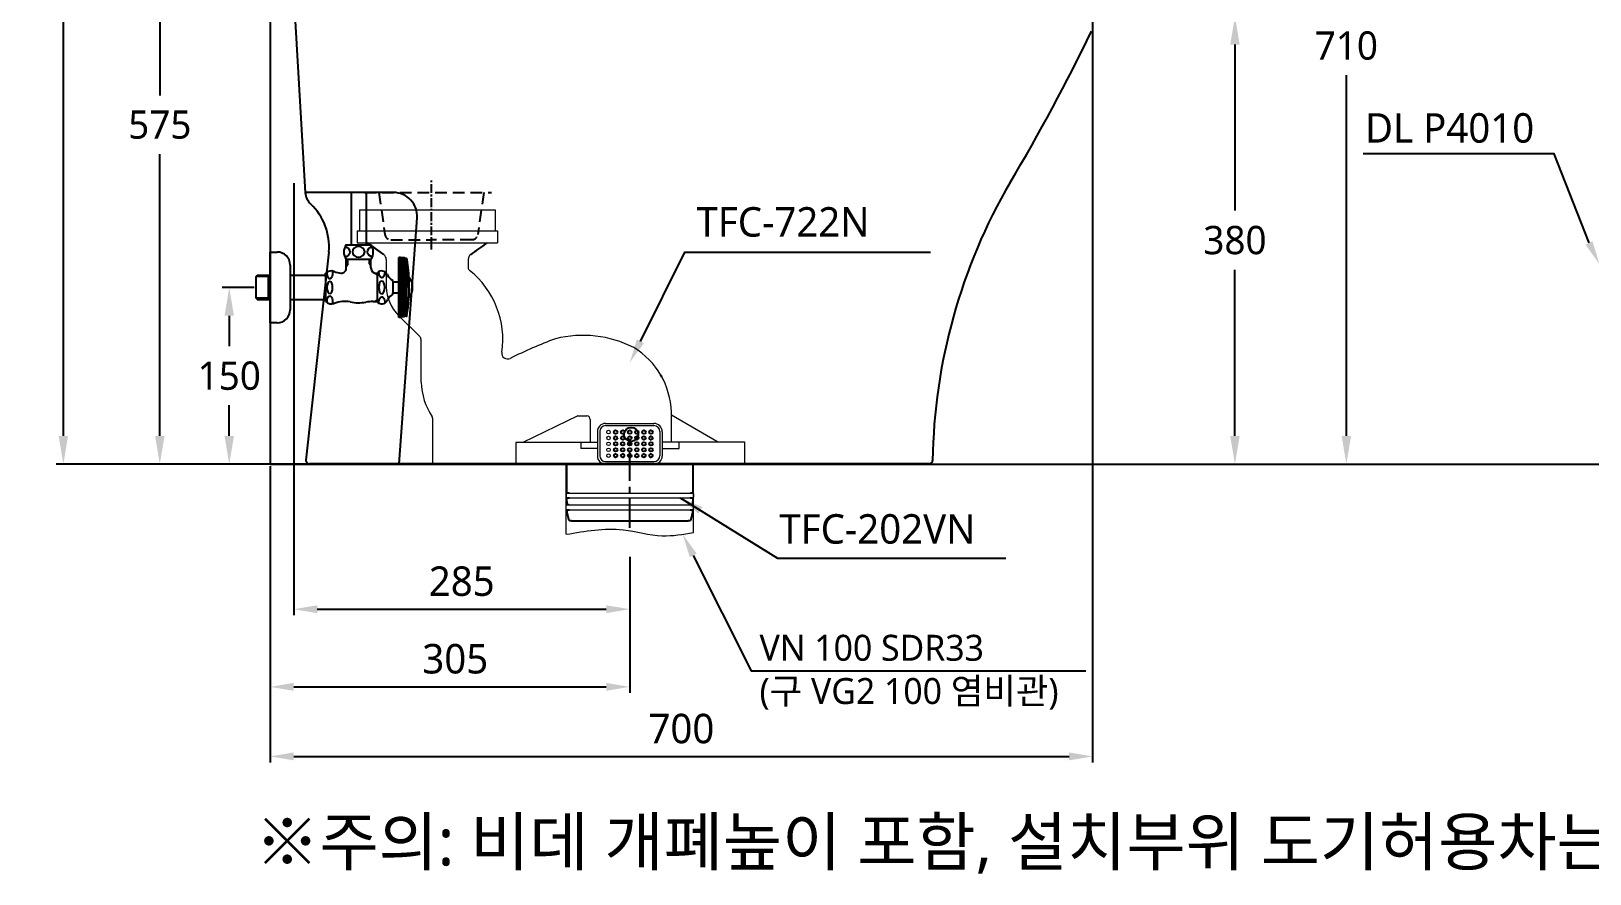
# Model space of a CAD drawing. Extents: x 5656 to 11650, y -52 to 2475.
# Drawn here: x 8812 to 10134, y -52 to 662 of the extents above; entities that cross this region are included whole.
import ezdxf

# ---------------------------------------------------------------- set-up
doc = ezdxf.new("R2010")
doc.units = 0
doc.header["$LTSCALE"] = 20
doc.header["$MEASUREMENT"] = 0
doc.linetypes.add('CENTER', pattern=[2, 1.25, -0.25, 0.25, -0.25])
doc.linetypes.add('HIDDEN', pattern=[0.375, 0.25, -0.125])
doc.layers.get('0').update_dxf_attribs({"linetype": 'CONTINUOUS'})
doc.layers.get('DEFPOINTS').update_dxf_attribs({"linetype": 'CONTINUOUS'})
for name, color, linetype in [('1', 7, 'CONTINUOUS'), ('2', 2, 'CONTINUOUS'), ('3', 3, 'CONTINUOUS'), ('4', 4, 'CONTINUOUS'), ('6', 6, 'CONTINUOUS'), ('CEN', 1, 'CENTER')]:
    doc.layers.add(name, color=color, linetype=linetype)
doc.styles.add('GHS', font='romans', dxfattribs={"bigfont": 'ghs'})
doc.styles.add('ROMANS', font='NanumGothic.ttf', dxfattribs={"height": 10.144927})
doc.styles.get("Standard").update_dxf_attribs({"font": 'NanumGothic.ttf'})
doc.dimstyles.get("Standard").update_dxf_attribs({"dimtxt": 2.7, "dimasz": 2.5, "dimexe": 1.5, "dimexo": 1.5, "dimgap": 1.5, "dimtad": 1, "dimdec": 0, "dimlfac": 10, "dimzin": 0, "dimdsep": 46, "dimtxsty": 'Standard', "dimcen": 0, "dimclrt": 2, "dimadec": 0, "dimazin": 0, "dimtfac": 1, "dimtdec": 0, "dimtmove": 0, "dimatfit": 3, "dimfxl": 0, "dimtolj": 1, "dimtzin": 0, "dimarcsym": 0})

# ---------------------------------------------------------------- blocks, each defined once
blk = doc.blocks.new('*D13')
at = {"color": 3, "lineweight": -2, "ltscale": 10}
for p, q in [((9034.7, 533.4), (9034.7, 167)), ((9319.7, 216.3), (9319.7, 167)), ((9054.7, 172), (9299.7, 172))]:
    blk.add_line(p, q, dxfattribs=at)
at = {"color": 3, "ltscale": 10}
for points in [[(9054.7, 175.3), (9054.7, 168.6), (9034.7, 172)], [(9299.7, 175.3), (9299.7, 168.6), (9319.7, 172)]]:
    blk.add_solid(points, dxfattribs=at)
at = {"layer": 'DEFPOINTS', "color": 0, "ltscale": 10}
for p in [(9034.7, 534.9), (9319.7, 217.8), (9319.7, 172)]:
    blk.add_point(p, dxfattribs=at)
at = {"color": 2, "ltscale": 10, "insert": (9177.2, 195.6), "char_height": 25, "attachment_point": 5}
blk.add_mtext('\\A1;{\\fNanumGothic|b0|i0|c129|p50;285}', dxfattribs=at)
blk = doc.blocks.new('*D14')
at = {"color": 3, "lineweight": -2}
for p, q in [((9846.5, 1004.9), (9933.5, 1004.9)), ((9927.5, 980.9), (9927.5, 674.9)), ((9927.5, 318.9), (9927.5, 624.9)), ((9889.3, 294.9), (9933.5, 294.9))]:
    blk.add_line(p, q, dxfattribs=at)
at = {"color": 3}
for points in [[(9923.5, 980.9), (9931.5, 980.9), (9927.5, 1004.9)], [(9923.5, 318.9), (9931.5, 318.9), (9927.5, 294.9)]]:
    blk.add_solid(points, dxfattribs=at)
at = {"layer": 'DEFPOINTS', "color": 0}
for p in [(9844.7, 1004.9), (9887.5, 294.9), (9927.5, 294.9)]:
    blk.add_point(p, dxfattribs=at)
at = {"color": 2, "insert": (9927.5, 649.9), "char_height": 24, "attachment_point": 5}
blk.add_mtext('\\A1;{\\fNanumGothic|b0|i0|c129|p50;710}', dxfattribs=at)
blk = doc.blocks.new('*D16')
at = {"layer": '3', "color": 3, "lineweight": -2}
for p, q in [((9014.7, 272.5), (9014.7, 101.1)), ((9319.7, 207.2), (9319.7, 101.1)), ((9034.7, 106.1), (9299.7, 106.1))]:
    blk.add_line(p, q, dxfattribs=at)
at = {"layer": '3', "color": 3}
for points in [[(9034.7, 109.5), (9034.7, 102.8), (9014.7, 106.1)], [(9299.7, 109.5), (9299.7, 102.8), (9319.7, 106.1)]]:
    blk.add_solid(points, dxfattribs=at)
at = {"layer": 'DEFPOINTS', "color": 0}
for p in [(9014.7, 274), (9319.7, 208.7), (9319.7, 106.1)]:
    blk.add_point(p, dxfattribs=at)
at = {"layer": '3', "color": 2, "insert": (9171.7, 129.8), "char_height": 25, "attachment_point": 5}
blk.add_mtext('\\A1;{\\fNanumGothic|b0|i0|c129|p50;305}', dxfattribs=at)
blk = doc.blocks.new('*D17')
at = {"color": 3, "lineweight": -2}
for p, q in [((9001.1, 444.9), (8974, 444.9)), ((8980, 420.9), (8980, 395)), ((8980, 318.9), (8980, 344.9)), ((9012.9, 294.9), (8974, 294.9))]:
    blk.add_line(p, q, dxfattribs=at)
at = {"color": 3}
for points in [[(8976, 420.9), (8984, 420.9), (8980, 444.9)], [(8976, 318.9), (8984, 318.9), (8980, 294.9)]]:
    blk.add_solid(points, dxfattribs=at)
at = {"layer": 'DEFPOINTS', "color": 0}
for p in [(8980, 444.9), (9002.9, 444.9), (9014.7, 294.9)]:
    blk.add_point(p, dxfattribs=at)
at = {"color": 2, "insert": (8980, 369.9), "char_height": 24, "attachment_point": 5}
blk.add_mtext('\\A1;{\\fNanumGothic|b0|i0|c129|p50;150}', dxfattribs=at)
blk = doc.blocks.new('BGFB')
at = {"color": 2, "linetype": 'Continuous', "lineweight": 0}
for p, q in [((-57.5, 0), (57.5, 0)), ((-57.5, 0), (-57.5, -18)), ((57.5, 0), (57.5, -18)), ((-59.5, -18), (59.5, -18)), ((-59.5, -18), (-59.5, -28)), ((59.5, -18), (59.5, -28)), ((-59.5, -28), (59.5, -28)), ((-36.9, -38), (-50.8, -28)), ((36.9, -38.1), (50.8, -28)), ((-34.8, -42.1), (-34.8, -65.3)), ((34.8, -42.1), (34.8, -49.1)), ((-24.1, -89.9), (-6.2, -107.6)), ((-5.3, -109.8), (-5.3, -146.3)), ((207.1, -196.8), (207.1, -171.6)), ((4.7, -215.9), (4.7, -177.4)), ((127.8, -174.9), (81.1, -197.3)), ((127.8, -174.9), (135.3, -174.9)), ((138.3, -177.9), (138.3, -197.3)), ((151.3, -181.3), (192.3, -181.3)), ((151.3, -183.1), (192.3, -183.1)), ((207.3, -174.1), (245.6, -196.4)), ((144.3, -197.3), (75.1, -197.3)), ((75.1, -197.3), (75.1, -215.9)), ((130.2, -197.3), (130.2, -202.4)), ((144.3, -188.3), (144.3, -208.9)), ((146.3, -188.1), (146.3, -208.6)), ((197.3, -188.1), (197.3, -208.6)), ((199.3, -188.3), (199.3, -208.9)), ((199.3, -196.8), (269.2, -196.8)), ((213.7, -202.4), (213.7, -196.8)), ((269.2, -196.8), (269.2, -215.9)), ((144.3, -202.4), (130.2, -202.4)), ((199.3, -202.4), (213.7, -202.4)), ((4.7, -215.9), (269.2, -215.9)), ((151.3, -213.6), (192.3, -213.6)), ((117.8, -240.9), (117.8, -243.9)), ((118.5, -240.4), (118.3, -240.4)), ((118.5, -244.4), (118.3, -244.4)), ((118.5, -240.4), (225.4, -240.4)), ((118.5, -244.4), (225.4, -244.4)), ((120.3, -250.4), (223.3, -250.4)), ((225.9, -240.9), (225.9, -243.9)), ((120.6, -254.4), (223, -254.4))]:
    blk.add_line(p, q, dxfattribs=at)
at = {"color": 3, "linetype": 'Continuous', "lineweight": 0}
for p, q in [((117.8, -275.3), (117.8, -215.9)), ((225.9, -273.8), (225.9, -215.9))]:
    blk.add_line(p, q, dxfattribs=at)
at = {"color": 2}
for p, q in [((118.5, -240.4), (118.4, -215.9)), ((225.3, -215.9), (225.2, -240.4)), ((120.3, -250.4), (118.3, -250.4)), ((118.5, -244.4), (120.6, -244.4)), ((118.6, -250.4), (118.5, -244.4)), ((223, -244.4), (225.2, -244.4)), ((225.2, -240.4), (223.3, -240.4)), ((225.4, -250.4), (223.3, -250.4)), ((225.2, -244.4), (225.1, -250.4)), ((118.3, -254.4), (120.6, -254.4)), ((118.6, -256.9), (118.6, -254.4)), ((120.4, -263.9), (118.6, -256.9)), ((122.4, -263.9), (120.4, -263.9)), ((122.4, -263.9), (171.8, -263.9)), ((171.8, -263.9), (221.2, -263.9)), ((223.2, -263.9), (221.2, -263.9)), ((223, -254.4), (225.4, -254.4)), ((225.1, -256.9), (223.2, -263.9)), ((225.1, -254.4), (225.1, -256.9))]:
    blk.add_line(p, q, dxfattribs=at)
blk.add_line((120.3, -240.4), (118.5, -240.4))
at = {"color": 2, "linetype": 'Continuous', "lineweight": 0}
for centre in [(153.8, -188.6), (153.8, -193.6), (153.8, -198.6), (153.8, -203.6), (153.8, -208.6)]:
    blk.add_circle(centre, 1.5, dxfattribs=at)
for centre, radius, start, end in [((-39.8, -42.1), 5, 0.0447, 54.1067), ((39.8, -42.1), 5, 125.8861, 179.7556), ((37.8, -49.1), 3, 179.7556, 231.4151), ((-10.7, -109.9), 74.8, 351.5468, 51.4151), ((1.6, -64.1), 36.4, 181.8849, 225.0733), ((-8.3, -109.8), 3, 0.0895, 45.2408), ((239.8, -464.9), 378.8, 110.2437, 116.5549), ((132, -202.9), 96.3, 63.2809, 103.9725), ((140.2, -174), 67, 2.0828, 58.4605), ((68.2, -121.6), 5, 171.5468, 296.5549), ((52.8, -143.8), 58.1, 182.4762, 213.3534), ((1.7, -177.4), 3, 0, 33.3534), ((135.3, -177.9), 3, 0, 90), ((151.3, -188.3), 7, 90, 180), ((151.3, -188.1), 5, 90, 180), ((192.3, -188.3), 7, 360, 90), ((192.3, -188.1), 5, 0, 90), ((247.1, -193.8), 3, 239.7939, 270), ((151.3, -208.9), 7, 179.7381, 270), ((151.3, -208.6), 5, 180, 270), ((192.3, -208.6), 5, 270, 0), ((192.3, -208.9), 7, 270, 0), ((118.3, -240.9), 0.5, 90, 180), ((118.3, -243.9), 0.5, 180, 270), ((118.3, -250.9), 0.5, 90, 180), ((225.4, -240.9), 0.5, 0, 90), ((225.4, -243.9), 0.5, 270, 360), ((225.4, -250.9), 0.5, 0, 90), ((118.3, -253.9), 0.5, 180, 270), ((225.4, -253.9), 0.5, 270, 0)]:
    blk.add_arc(centre, radius, start, end, dxfattribs=at)
at = {"color": 3, "linetype": 'Continuous', "lineweight": 0}
blk.add_spline([(117.8, -275.3), (166.2, -271.5), (199.4, -276.5), (225.9, -273.8)], degree=3, dxfattribs=at)
at = {"layer": '1', "color": 252, "linetype": 'Continuous'}
for q in [(-50.8, -28), (-50.1, -28.5), (-50.1, -28.5), (-50.1, -28.5)]:
    blk.add_line((-36.9, -38), q, dxfattribs=at)
at = {"layer": '1', "color": 2, "linetype": 'Continuous'}
for centre in [(159.8, -188.6), (159.8, -188.6), (159.8, -193.6), (159.8, -193.6), (159.8, -198.6), (159.8, -198.6), (165.8, -188.6), (165.8, -188.6), (165.8, -193.6), (165.8, -193.6), (165.8, -198.6), (165.8, -198.6), (171.8, -188.6), (171.8, -193.6), (171.8, -198.6), (177.8, -188.6), (177.8, -188.6), (177.8, -193.6), (177.8, -193.6), (177.8, -198.6), (177.8, -198.6), (183.8, -188.6), (183.8, -188.6), (183.8, -193.6), (183.8, -193.6), (183.8, -198.6), (183.8, -198.6), (189.8, -188.6), (189.8, -188.6), (189.8, -193.6), (189.8, -193.6), (189.8, -198.6), (189.8, -198.6), (159.8, -203.6), (159.8, -203.6), (159.8, -208.6), (159.8, -208.6), (165.8, -203.6), (165.8, -203.6), (165.8, -208.6), (165.8, -208.6), (171.8, -203.6), (171.8, -208.6), (171.8, -208.6), (177.8, -203.6), (177.8, -203.6), (177.8, -208.6), (177.8, -208.6), (183.8, -203.6), (183.8, -203.6), (183.8, -208.6), (183.8, -208.6), (189.8, -203.6), (189.8, -203.6), (189.8, -208.6), (189.8, -208.6)]:
    blk.add_circle(centre, 1.5, dxfattribs=at)
at = {"layer": '1', "color": 252, "linetype": 'Continuous'}
for centre in [(171.8, -188.6), (171.8, -193.6), (171.8, -198.6), (171.8, -203.6)]:
    blk.add_circle(centre, 1.5, dxfattribs=at)
for points, degree in [([(50.1, -28.5), (36.9, -38)], 1), ([(50.1, -28.5), (45.7, -31.7), (41.3, -34.8), (36.9, -38)], 3), ([(50.1, -28.5), (36.9, -38)], 1), ([(50.1, -28.5), (45.7, -31.7), (41.3, -34.8), (36.9, -38)], 3), ([(197.9, -139.9), (198.2, -140.5), (198.5, -141), (198.8, -141.6)], 3), ([(197.9, -139.9), (198.2, -140.5), (198.5, -141), (198.8, -141.6)], 3)]:
    blk.add_open_spline(points, degree=degree, dxfattribs=at)
at = {"layer": 'CEN'}
blk.add_line((171.8, -269.9), (171.8, -196.9), dxfattribs=at)
blk = doc.blocks.new('*D19')
at = {"color": 3, "lineweight": -2}
for p, q in [((9084.3, 870.9), (8915.1, 870.9)), ((8921.1, 846.9), (8921.1, 607.8)), ((8921.1, 318.9), (8921.1, 558)), ((9068.3, 294.9), (8915.1, 294.9))]:
    blk.add_line(p, q, dxfattribs=at)
at = {"color": 3}
for points in [[(8917.1, 846.9), (8925.1, 846.9), (8921.1, 870.9)], [(8917.1, 318.9), (8925.1, 318.9), (8921.1, 294.9)]]:
    blk.add_solid(points, dxfattribs=at)
at = {"layer": 'DEFPOINTS', "color": 0}
for p in [(9086.1, 870.9), (8921.1, 294.9), (9070.1, 294.9)]:
    blk.add_point(p, dxfattribs=at)
at = {"color": 2, "insert": (8921.1, 582.9), "char_height": 24, "attachment_point": 5}
blk.add_mtext('\\A1;{\\fNanumGothic|b0|i0|c0|p50;575}', dxfattribs=at)
blk = doc.blocks.new('*D20')
at = {"color": 3, "lineweight": -2}
for p, q in [((9709.8, 674.9), (9839, 674.9)), ((9833, 650.9), (9833, 510)), ((9833, 318.9), (9833, 459.8)), ((9576.5, 294.9), (9839, 294.9))]:
    blk.add_line(p, q, dxfattribs=at)
at = {"color": 3}
for points in [[(9829, 650.9), (9837, 650.9), (9833, 674.9)], [(9829, 318.9), (9837, 318.9), (9833, 294.9)]]:
    blk.add_solid(points, dxfattribs=at)
at = {"layer": 'DEFPOINTS', "color": 0}
for p in [(9708, 674.9, 0), (9574.7, 294.9), (9833, 294.9)]:
    blk.add_point(p, dxfattribs=at)
at = {"color": 2, "insert": (9833, 484.9), "char_height": 24, "attachment_point": 5}
blk.add_mtext('\\A1;{\\fNanumGothic|b0|i0|c129|p50;380}', dxfattribs=at)
blk = doc.blocks.new('*D23')
at = {"color": 3, "linetype": 'ByBlock', "lineweight": -2}
for p, q in [((9712.3, 691.9), (9712.3, 42.1)), ((9014.7, 293.4), (9014.7, 42.1)), ((9034.7, 47.1), (9692.3, 47.1))]:
    blk.add_line(p, q, dxfattribs=at)
at = {"color": 3}
for points in [[(9034.7, 50.5), (9034.7, 43.8), (9014.7, 47.1)], [(9692.3, 50.5), (9692.3, 43.8), (9712.3, 47.1)]]:
    blk.add_solid(points, dxfattribs=at)
at = {"layer": 'DEFPOINTS', "color": 0}
for p in [(9712.3, 693.4), (9014.7, 294.9), (9712.3, 47.1)]:
    blk.add_point(p, dxfattribs=at)
at = {"color": 2, "insert": (9363.5, 70.6), "char_height": 25, "attachment_point": 5}
blk.add_mtext('\\A1;{\\fNanumGothic|b0|i0|c0|p50;700}', dxfattribs=at)
blk = doc.blocks.new('*D24')
at = {"color": 3, "lineweight": -2}
for p, q in [((9252, 1250), (8833.3, 1250)), ((8839.3, 1226), (8839.3, 797.5)), ((8839.3, 318.9), (8839.3, 747.4)), ((9012.9, 294.9), (8833.3, 294.9))]:
    blk.add_line(p, q, dxfattribs=at)
at = {"color": 3}
for points in [[(8835.3, 1226), (8843.3, 1226), (8839.3, 1250)], [(8835.3, 318.9), (8843.3, 318.9), (8839.3, 294.9)]]:
    blk.add_solid(points, dxfattribs=at)
at = {"layer": 'DEFPOINTS', "color": 0}
for p in [(8839.3, 1250), (9253.8, 1250), (9014.7, 294.9)]:
    blk.add_point(p, dxfattribs=at)
at = {"color": 2, "insert": (8839.3, 772.5), "char_height": 24, "attachment_point": 5}
blk.add_mtext('\\A1;955', dxfattribs=at)

msp = doc.modelspace()

# ---------------------------------------------------------------- linework, layer by layer
at = {"color": 7}
for p, q in [((9035.9, 670.8), (9044.3, 525.4)), ((9119.3, 525.4), (9044.3, 525.4)), ((9139.2, 503.9), (9123.9, 295.2)), ((9064.6, 475), (9045, 298.5)), ((9573.6, 295.2), (9048, 295.2))]:
    msp.add_line(p, q, dxfattribs=at)
at = {"color": 1, "linetype": 'CENTER', "ltscale": 0.3}
msp.add_line((9151.4, 477.1), (9151.4, 535.6), dxfattribs=at)
at = {"color": 7}
msp.add_circle((9320.9, 320.2), 6, dxfattribs=at)
for centre, radius, start, end in [((8188.4, 1398.7), 1691.7, 329.2522, 334.1921), ((10058.1, 290.8), 481.6, 149.7004, 179.1364), ((9059.3, 526.7), 15, 184.9422, 227.6133), ((9014.7, 479.3), 50, 355.0116, 46.5106), ((9119.3, 505.4), 20, 355.7986, 90), ((9048, 298.2), 3, 173.6733, 270), ((9573.6, 298.2), 3, 270, 359.1364)]:
    msp.add_arc(centre, radius, start, end, dxfattribs=at)
at = {"color": 7, "linetype": 'HIDDEN'}
for centre, start, end in [((9117, 490.4), 188.1301, 270), ((9185.9, 490.4), 270, 351.8699)]:
    msp.add_arc(centre, 5, start, end, dxfattribs=at)
at = {"layer": '2', "color": 7, "linetype": 'HIDDEN', "ltscale": 2}
for p, q in [((9094.6, 525.4), (9202.3, 525.4)), ((9106.9, 525.4), (9112, 489.7)), ((9195.9, 525.4), (9190.8, 489.7)), ((9117, 485.4), (9151.4, 485.4)), ((9185.9, 485.4), (9151.4, 485.4))]:
    msp.add_line(p, q, dxfattribs=at)
at = {"layer": '3', "extrusion": (0, 0, -1)}
msp.add_lwpolyline([(-10133.3, 482.6), (-10103.7, 558.3), (-9941.7, 558.3)], dxfattribs=at)
at = {"layer": '3'}
for points in [[(9328.7, 399.1), (9366.4, 474.8), (9574.9, 474.8)], [(9373.5, 217.6), (9422.6, 119.8), (9706.4, 119.8)]]:
    msp.add_lwpolyline(points, dxfattribs=at)
at = {"layer": '3', "extrusion": (0, 0, -1)}
msp.add_solid([(-10130.3, 481.1), (-10142.2, 464.7), (-10136.2, 484.1)], dxfattribs=at)
at = {"layer": '3'}
for points in [[(9331.7, 397.6), (9319.7, 381.2), (9325.7, 400.6)], [(9376.5, 219.1), (9364.6, 235.5), (9370.6, 216.1)]]:
    msp.add_solid(points, dxfattribs=at)
at = {"layer": '4'}
for p, q in [((9083.4, 525.4), (9083.4, 480.9)), ((9096.1, 525.4), (9096.1, 480.9)), ((9079.2, 480.9), (9083.4, 480.9)), ((9083.4, 480.9), (9100.2, 480.9)), ((9014.7, 414.9), (9014.7, 474.9)), ((9014.7, 474.9), (9020.7, 474.9)), ((9031.7, 463.9), (9031.7, 425.9)), ((9079.2, 468.9), (9100.2, 468.9)), ((9079.2, 461), (9079.2, 468.9)), ((9079.2, 464.9), (9080.5, 464.9)), ((9080.5, 464.9), (9079.2, 462.7)), ((9080.5, 464.9), (9080.5, 468.9)), ((9099, 464.9), (9099, 468.9)), ((9099, 464.9), (9100.2, 464.9)), ((9099, 464.9), (9100.2, 462.7)), ((9100.2, 461.4), (9100.2, 468.9)), ((9125.2, 470.4), (9123.7, 470.4)), ((9123.7, 469.4), (9123.7, 470.4)), ((9123.7, 444.9), (9123.7, 469.4)), ((9125.2, 470.2), (9125.2, 470.4)), ((9125.2, 470.2), (9125.2, 444.9)), ((9128.7, 469.5), (9125.2, 469.5)), ((9128.7, 468.5), (9125.2, 468.5)), ((9128.7, 467.5), (9125.2, 467.5)), ((9128.7, 466.5), (9125.2, 466.5)), ((9128.7, 465.5), (9125.2, 465.5)), ((9128.7, 464.5), (9125.2, 464.5)), ((9128.7, 463.5), (9125.2, 463.5)), ((9128.7, 469.9), (9125.5, 469.9)), ((9129.2, 469.4), (9128.7, 469.9)), ((9128.7, 469.9), (9128.7, 444.9)), ((9130.1, 469.4), (9129.2, 469.4)), ((9129.2, 469.4), (9129.2, 444.9)), ((9130.7, 468.9), (9130.7, 444.9)), ((9002.7, 454.2), (9003.7, 455.2)), ((9013.2, 454.2), (9002.7, 454.2)), ((9002.9, 435.7), (9002.9, 454.2)), ((9003.7, 455.2), (9014.7, 455.2)), ((9013.2, 434.7), (9013.2, 455.2)), ((9013.2, 454.2), (9014.2, 455.2)), ((9014.7, 454.5), (9014.7, 435.3)), ((9031.7, 455.2), (9061.7, 455.2)), ((9061.7, 454.2), (9061.7, 456.9)), ((9061.7, 454.2), (9061.7, 435.7)), ((9104.7, 456.2), (9103.4, 457.1)), ((9104.7, 456.9), (9105.7, 456.9)), ((9104.7, 456.2), (9104.7, 456.9)), ((9104.7, 456.2), (9105.7, 456.2)), ((9105.7, 456.9), (9105.7, 457.6)), ((9105.7, 432.9), (9105.7, 456.9)), ((9113.8, 456.2), (9114.3, 455.3)), ((9118.7, 450.6), (9118.7, 449.7)), ((9118.7, 449.7), (9118.7, 440.2)), ((9118.7, 449.7), (9123.7, 449.7)), ((9128.7, 462.5), (9125.2, 462.5)), ((9128.7, 461.5), (9125.2, 461.5)), ((9128.7, 460.5), (9125.2, 460.5)), ((9128.7, 459.5), (9125.2, 459.5)), ((9128.7, 458.5), (9125.2, 458.5)), ((9128.7, 457.5), (9125.2, 457.5)), ((9128.7, 456.5), (9125.2, 456.5)), ((9128.7, 455.5), (9125.2, 455.5)), ((9128.7, 454.5), (9125.2, 454.5)), ((9128.7, 453.5), (9125.2, 453.5)), ((9128.7, 452.5), (9125.2, 452.5)), ((9128.7, 451.5), (9125.2, 451.5)), ((9128.7, 450.5), (9125.2, 450.5)), ((9128.7, 449.5), (9125.2, 449.5)), ((9118.7, 440.2), (9123.7, 440.2)), ((9118.7, 439.2), (9118.7, 440.2)), ((9123.7, 419.4), (9123.7, 444.9)), ((9128.7, 448.5), (9125.2, 448.5)), ((9128.7, 447.5), (9125.2, 447.5)), ((9128.7, 446.5), (9125.2, 446.5)), ((9128.7, 445.5), (9125.2, 445.5)), ((9125.2, 419.6), (9125.2, 444.9)), ((9128.7, 444.3), (9125.2, 444.3)), ((9128.7, 443.3), (9125.2, 443.3)), ((9128.7, 442.3), (9125.2, 442.3)), ((9128.7, 441.3), (9125.2, 441.3)), ((9128.7, 440.3), (9125.2, 440.3)), ((9128.7, 439.3), (9125.2, 439.3)), ((9128.7, 438.3), (9125.2, 438.3)), ((9128.7, 437.3), (9125.2, 437.3)), ((9128.7, 436.3), (9125.2, 436.3)), ((9128.7, 419.9), (9128.7, 444.9)), ((9129.2, 420.4), (9129.2, 444.9)), ((9130.7, 420.9), (9130.7, 444.9)), ((9013.2, 435.7), (9002.7, 435.7)), ((9003.7, 434.7), (9002.7, 435.7)), ((9003.7, 434.7), (9014.7, 434.7)), ((9014.2, 434.7), (9013.2, 435.7)), ((9031.7, 434.7), (9061.7, 434.7)), ((9061.7, 432.9), (9061.7, 435.7)), ((9061.7, 434.7), (9061.7, 434.5)), ((9061.7, 432.9), (9061.7, 434.5)), ((9102, 432.9), (9105.7, 432.9)), ((9104.7, 433.7), (9103.4, 432.9)), ((9104.7, 433.7), (9105.7, 433.7)), ((9104.7, 432.9), (9104.7, 433.7)), ((9105.7, 432.2), (9105.7, 432.9)), ((9113.8, 433.6), (9114.3, 434.5)), ((9128.7, 435.3), (9125.2, 435.3)), ((9128.7, 434.3), (9125.2, 434.3)), ((9128.7, 433.3), (9125.2, 433.3)), ((9128.7, 432.3), (9125.2, 432.3)), ((9128.7, 431.3), (9125.2, 431.3)), ((9128.7, 430.3), (9125.2, 430.3)), ((9128.7, 429.3), (9125.2, 429.3)), ((9128.7, 428.3), (9125.2, 428.3)), ((9128.7, 427.3), (9125.2, 427.3)), ((9128.7, 426.3), (9125.2, 426.3)), ((9128.7, 425.3), (9125.2, 425.3)), ((9128.7, 424.3), (9125.2, 424.3)), ((9128.7, 423.3), (9125.2, 423.3)), ((9020.7, 414.9), (9014.7, 414.9)), ((9125.2, 419.4), (9123.7, 419.4)), ((9128.7, 422.3), (9125.2, 422.3)), ((9128.7, 421.3), (9125.2, 421.3)), ((9128.7, 420.3), (9125.2, 420.3)), ((9125.2, 419.6), (9125.2, 419.4)), ((9128.7, 419.9), (9125.5, 419.9)), ((9129.2, 420.4), (9128.7, 419.9)), ((9130.1, 420.4), (9129.2, 420.4))]:
    msp.add_line(p, q, dxfattribs=at)
for centre, radius, start, end in [((9087.2, 474.9), 10, 143.1301, 216.8699), ((9092.2, 474.9), 10, 323.1301, 36.8699), ((9020.7, 463.9), 11, 0, 90), ((9125.5, 470.2), 0.3, 180, 270), ((9130.1, 468.7), 0.7, 9.4934, 90), ((8987.7, 444.9), 145, 1.9431, 9.4934), ((9066.6, 451.9), 7, 69.0339, 134.5129), ((9078, 481.6), 24.8, 249.0339, 262.2883), ((9075.2, 461), 4, 262.2883, 0), ((9104.7, 461.4), 4.5, 180, 270), ((9109.1, 453.5), 5.36, 30, 130.4306), ((9126.4, 462.3), 14, 210, 236.1902), ((8987.7, 444.9), 145, 350.5066, 1.9431), ((9121.5, 444.9), 14, 0.2473, 38.2141), ((9126.4, 427.5), 14, 123.8098, 150), ((9121.5, 445), 14, 321.7859, 359.7527), ((9020.7, 425.9), 11, 270, 0), ((9066.6, 437.9), 7, 225.5, 290.9661), ((9078, 408.2), 24.8, 79.2627, 110.9661), ((9089.7, 469.9), 38, 259.2627, 279.3048), ((9102, 394.9), 38, 90, 99.3048), ((9109.1, 436.3), 5.36, 229.5694, 330), ((9125.5, 419.6), 0.3, 90, 180), ((9130.1, 421.1), 0.7, 270, 350.5066)]:
    msp.add_arc(centre, radius, start, end, dxfattribs=at)
at = {"layer": '4', "extrusion": (0, 0, -1)}
for centre, major_axis, ratio, start_param, end_param in [((9077.1, 475.1), (-5.23, 0), 0.866391, 1.824119, 4.49897), ((9102.5, 475.1), (-5.23, 0), 0.866391, 4.942097, 7.58465), ((9065.3, 457.4), (0, -5.22), 0.46009, 4.433611, 7.934688), ((9109.4, 458.5), (0, -5.4), 0.478204, 4.79078, 7.834251), ((9065.3, 432.5), (0, -5.22), 0.46009, 1.472186, 5.009627), ((9109.4, 431.6), (0, -5.4), 0.478204, 1.540108, 4.68362)]:
    msp.add_ellipse(centre, major_axis=major_axis, ratio=ratio, start_param=start_param, end_param=end_param, dxfattribs=at)
for centre, major_axis, ratio in [((9089.7, 475.1), (-5.23, 0), 0.866391), ((9065.3, 444.9), (0, -5.22), 0.46009), ((9109.4, 444.9), (0, -5.4), 0.478204)]:
    msp.add_ellipse(centre, major_axis=major_axis, ratio=ratio, dxfattribs=at)
at = {"layer": '6', "color": 6}
msp.add_lwpolyline([(10211, 2219.9), (9014.7, 2219.9), (9014.7, 294.9), (10942.2, 294.9), (10942.2, 1294.9)], dxfattribs=at)

# ---------------------------------------------------------------- block references
at = {"color": 1}
msp.add_blockref('BGFB', (9147.9, 510.8), dxfattribs=at)

# ---------------------------------------------------------------- texts
at = {"layer": '2', "attachment_point": 4, "style": 'ROMANS'}
for s, insert, char_height in [('{\\fNanumGothic|b0|i0|c0|p50;D\\fNanumGothic|b0|i0|c129|p50;L P4010}', (9943.3, 580), 25), ('{\\fNanumGothic|b0|i0|c129|p50;TFC-722N}', (9376.3, 500.3), 25), ('{\\fNanumGothic|b0|i0|c0|p50;TFC-202VN}', (9446.6, 239.9), 25), ('{\\fNanumGothic|b0|i0|c129|p50;VN 100 SDR33\\P(구 VG2 100 염비관)}', (9429.8, 118.5, 0), 22)]:
    msp.add_mtext(s, dxfattribs=dict(at, insert=insert, char_height=char_height))
at = {"layer": '3', "color": 1, "insert": (9001.9, -5.2), "char_height": 40, "attachment_point": 1, "style": 'GHS'}
msp.add_mtext_dynamic_manual_height_columns('{\\fNanumGothic|b0|i0|c129|p50;※주의: 비데 개폐높이 포함, 설치부위 도기허용차는 ±5%이므로 반드시 실측 확인 후 시공하십시오.}', width=2648.262, gutter_width=13.5, heights=[0], dxfattribs=at)

# ---------------------------------------------------------------- dimensions: what is measured, and where the dimension line sits
dim = msp.add_linear_dim(base=(8839.3, 1250), p1=(9014.7, 294.9), p2=(9253.8, 1250), angle=90, dimstyle='Standard', override={"dimscale": 1.2, "dimtxt": 20, "dimasz": 20, "dimexe": 5, "dimgap": 10, "dimtih": 1, "dimtoh": 1, "dimlfac": 1, "dimzin": 12, "dimclrd": 3, "dimclre": 3, "dimazin": 2, "dimarcsym": 1})
dim.commit()
dim.dimension.update_dxf_attribs({"geometry": '*D24', "text_midpoint": (8839.3, 772.5), "dimtype": 160})
dim = msp.add_linear_dim(base=(9927.5, 294.9), p1=(9844.7, 1004.9), p2=(9887.5, 294.9), angle=90, text='{\\fNanumGothic|b0|i0|c129|p50;<>}', dimstyle='Standard', override={"dimscale": 1.2, "dimtxt": 20, "dimasz": 20, "dimexe": 5, "dimgap": 10, "dimtih": 1, "dimtoh": 1, "dimlfac": 1, "dimzin": 12, "dimclrd": 3, "dimclre": 3, "dimazin": 2, "dimarcsym": 1})
dim.commit()
dim.dimension.update_dxf_attribs({"geometry": '*D14', "text_midpoint": (9927.5, 649.9)})
for base, p1, p2, text, picture, middle in [((8921.1, 294.9), (9086.1, 870.9), (9070.1, 294.9), '{\\fNanumGothic|b0|i0|c0|p50;575}', '*D19', (8921.1, 582.9)), ((9833, 294.9), (9708, 674.9, 0), (9574.7, 294.9), '{\\fNanumGothic|b0|i0|c129|p50;<>}', '*D20', (9833, 484.9)), ((8980, 444.9), (9014.7, 294.9), (9002.9, 444.9), '{\\fNanumGothic|b0|i0|c129|p50;<>}', '*D17', (8980, 369.9))]:
    dim = msp.add_linear_dim(base=base, p1=p1, p2=p2, angle=90, text=text, dimstyle='Standard', override={"dimscale": 1.2, "dimtxt": 20, "dimasz": 20, "dimexe": 5, "dimgap": 10, "dimtih": 1, "dimtoh": 1, "dimlfac": 1, "dimzin": 12, "dimclrd": 3, "dimclre": 3, "dimazin": 2, "dimarcsym": 1})
    dim.commit()
    dim.dimension.update_dxf_attribs({"geometry": picture, "text_midpoint": middle, "dimtype": 160})
dim = msp.add_linear_dim(base=(9712.3, 47.1), p1=(9014.7, 294.9), p2=(9712.3, 693.4), text='{\\fNanumGothic|b0|i0|c0|p50;700}', dimstyle='Standard', override={"dimtxt": 25, "dimasz": 20, "dimexe": 5, "dimgap": 10, "dimlfac": 1, "dimzin": 12, "dimclrd": 3, "dimclre": 3, "dimazin": 2, "dimarcsym": 1})
dim.commit()
dim.dimension.update_dxf_attribs({"geometry": '*D23', "text_midpoint": (9363.5, 47.1), "dimtype": 160})
at = {"color": 7, "ltscale": 10}
dim = msp.add_linear_dim(base=(9319.7, 172), p1=(9034.7, 534.9), p2=(9319.7, 217.8), text='{\\fNanumGothic|b0|i0|c129|p50;<>}', dimstyle='Standard', override={"dimtxt": 25, "dimasz": 20, "dimexe": 5, "dimgap": 10, "dimlfac": 1, "dimclrd": 3, "dimclre": 3}, dxfattribs=at)
dim.commit()
dim.dimension.update_dxf_attribs({"geometry": '*D13', "text_midpoint": (9177.2, 195.6)})
at = {"layer": '3'}
dim = msp.add_linear_dim(base=(9319.7, 106.1), p1=(9014.7, 274), p2=(9319.7, 208.7), text='{\\fNanumGothic|b0|i0|c129|p50;<>}', dimstyle='Standard', override={"dimtxt": 25, "dimasz": 20, "dimexe": 5, "dimgap": 10, "dimlfac": 1, "dimclrd": 3, "dimclre": 3}, dxfattribs=at)
dim.commit()
dim.dimension.update_dxf_attribs({"geometry": '*D16', "text_midpoint": (9171.7, 106.1), "dimtype": 160})

# ---------------------------------------------------------------- leaders
msp.add_leader([(9362.5, 266.4), (9445.1, 215.3), (9638.6, 215.3)], dimstyle='Standard', override={"dimtxt": 20, "dimasz": 20, "dimexe": 5, "dimgap": 10, "dimtad": 0, "dimlfac": 1, "dimzin": 12, "dimclrd": 3, "dimclre": 3, "dimazin": 2, "dimarcsym": 1})

doc.saveas('drawing.dxf')
